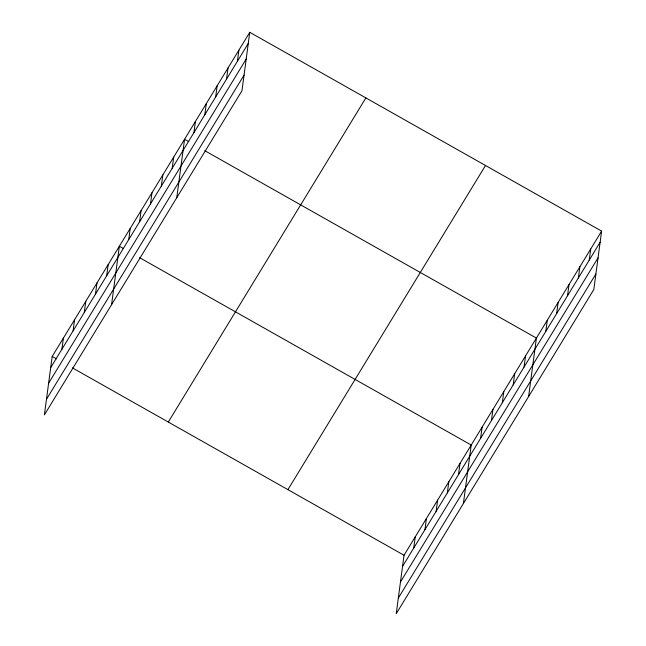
<?xml version="1.0" encoding="UTF-8"?>
<svg xmlns="http://www.w3.org/2000/svg" width="646" height="646" viewBox="0 0 646 646"><rect width="100%" height="100%" fill="white"/><g stroke="black" fill="none" stroke-linecap="round" stroke-linejoin="round"><path stroke-width="0.97" d="M249.76 32.3L52.189 356.447L44.388 414.893L241.967 90.747L249.76 32.3L601.612 231.106L593.811 289.553L396.24 613.7L404.033 555.253L601.612 231.106M61.895 349.244L63.389 338.076M73.095 330.873L74.581 319.713M84.287 312.502L85.781 301.343M95.487 294.132L96.973 282.972M106.679 275.769L108.173 264.602M111.564 304.686L119.365 246.239L123.572 248.613M128.74 239.569L130.234 228.409M139.609 221.74L141.094 210.58M150.478 203.918L151.963 192.75M161.339 186.088L162.832 174.929M172.207 168.259L173.701 157.099M176.762 197.716L184.562 139.27L188.769 141.644M193.937 132.6L195.431 121.44M204.806 114.77L206.3 103.61M215.675 96.948L217.161 85.781M226.544 79.119L228.03 67.959M237.405 61.289L238.899 50.13M413.739 548.042L415.233 536.883M424.939 529.672L426.425 518.512M436.131 511.309L437.625 500.149M447.331 492.938L448.817 481.779M458.523 474.568L460.017 463.408M463.408 503.492L471.209 445.037L139.56 257.649M480.592 438.376L482.077 427.216M491.453 420.546L492.946 409.386M502.322 402.716L503.807 391.557M513.19 384.887L514.676 373.727M524.051 367.065L525.545 355.898M528.614 396.523L536.406 338.076L204.758 150.679M545.789 331.406L547.275 320.246M556.65 313.576L558.144 302.417M567.519 295.747L569.005 284.587M578.388 277.917L579.874 266.758M589.249 260.096L590.743 248.928M50.703 367.606L248.274 43.46M48.62 383.215L246.191 59.069M46.472 399.293L244.043 75.146M168.299 422.056L365.87 97.901M287.93 489.644L485.501 165.497M402.547 566.413L600.118 242.266M400.463 582.014L598.034 257.867M398.316 598.091L595.895 273.944M52.189 356.447L56.396 358.821M72.384 367.857L404.033 555.253"/></g></svg>
